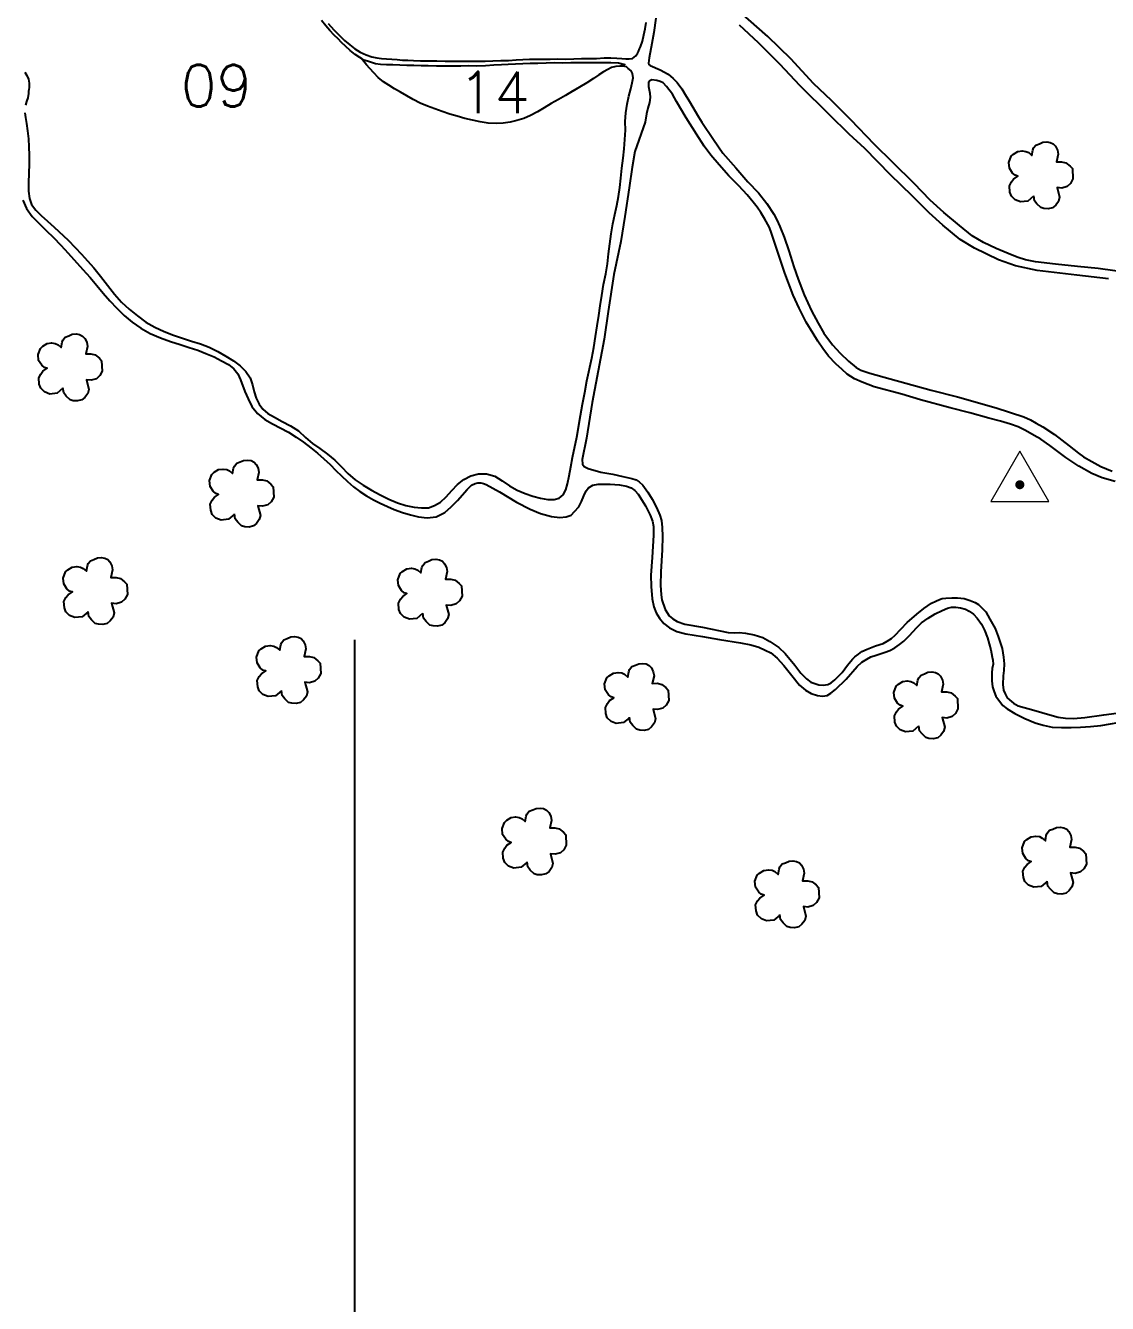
# Model space of a CAD drawing. Extents: x 728902 to 732052, y 7818439 to 7822894.
# Drawn here: x 729446 to 729953, y 7819741 to 7820340 of the extents above; entities that cross this region are included whole.
import ezdxf

# ---------------------------------------------------------------- set-up
doc = ezdxf.new("R2010")
doc.units = 0
doc.header["$MEASUREMENT"] = 0
doc.linetypes.add('CONTINUO', pattern=[0])
doc.layers.add('0114000205', color=1, linetype='Continuous', lineweight=25)
for name, color, linetype in [('0114000205009', 5, 'Continuous'), ('0114000205013', 5, 'Continuous'), ('0114000205014', 5, 'Continuous'), ('0114000205015', 5, 'Continuous'), ('0114000205016', 5, 'Continuous'), ('MALHA', 8, 'Continuous'), ('MATO', 3, 'Continuous'), ('TEXTO', 7, 'Continuous'), ('TEXTO_NUN_TAL', 7, 'Continuous')]:
    doc.layers.add(name, color=color, linetype=linetype)
doc.styles.add('Simplex', font='simplex.shx')

msp = doc.modelspace()

# ---------------------------------------------------------------- linework, layer by layer
at = {"layer": '0114000205'}
for points in [[(729962.89, 7820223.92), (729948.43, 7820225.89), (729938.77, 7820226.9), (729928.37, 7820227.91), (729919.05, 7820229.06), (729914.36, 7820229.95), (729910.86, 7820231.11), (729908.17, 7820232.19), (729900.64, 7820235.32), (729894.6, 7820238.19), (729889.28, 7820241.31), (729883.46, 7820246.16), (729876.01, 7820252.19), (729869.63, 7820257.97), (729862.22, 7820265.72), (729852.19, 7820275.63), (729843.54, 7820284.06), (729832.47, 7820295.65), (729823.34, 7820304.64), (729815.02, 7820312.62), (729804.4, 7820324.17), (729793.63, 7820334.6), (729780.66, 7820346.01)], [(729444.34, 7820257.96), (729446.05, 7820254), (729448.62, 7820250.37), (729451.88, 7820247.07), (729455.17, 7820243.83), (729458.63, 7820240.52), (729462.1, 7820236.95), (729465.61, 7820233.18), (729472.49, 7820225.55), (729475.79, 7820221.78), (729478.94, 7820218.06), (729482.02, 7820214.39), (729485.06, 7820210.83), (729488.29, 7820207.34), (729491.8, 7820203.97), (729495.52, 7820200.84), (729499.59, 7820197.94), (729504.03, 7820195.42), (729508.79, 7820193.4), (729513.52, 7820191.7), (729518.05, 7820190.3), (729522.26, 7820188.96), (729526.26, 7820187.61), (729530.15, 7820186.19), (729533.91, 7820184.56), (729537.5, 7820182.76), (729540.71, 7820180.89), (729543.23, 7820178.89), (729545.04, 7820176.55), (729546.26, 7820173.85), (729548.41, 7820168.27), (729549.87, 7820164.89), (729551.58, 7820161.26), (729554.34, 7820157.93), (729557.81, 7820155.24), (729561.39, 7820153.14), (729568.78, 7820149.22), (729572.43, 7820146.98), (729575.9, 7820144.51), (729579.28, 7820141.99), (729582.46, 7820139.42), (729585.47, 7820136.79), (729588.34, 7820134.09), (729590.96, 7820131.33), (729593.67, 7820128.73), (729596.46, 7820126.17), (729599.27, 7820123.65), (729602.35, 7820121.41), (729605.48, 7820119.45), (729608.67, 7820117.61), (729611.85, 7820116.02), (729615.24, 7820114.47), (729618.35, 7820113.05), (729622.23, 7820111.61), (729625.97, 7820110.54), (729629.82, 7820109.64), (729633.81, 7820109.08), (729638, 7820109.6), (729642.14, 7820111.68), (729645.07, 7820114.32), (729648, 7820117.3), (729652.65, 7820122.35), (729654.6, 7820124.42), (729656.38, 7820125.28), (729657.65, 7820125.45), (729658.96, 7820125.45), (729660.21, 7820125.2), (729661.54, 7820124.76), (729667.8, 7820121.24), (729675.8, 7820116.39), (729682.11, 7820113.24), (729686.96, 7820111.11), (729692.11, 7820109.8), (729695.99, 7820109.25), (729698.96, 7820109.61), (729701.28, 7820110.41), (729702.94, 7820112.08), (729704.9, 7820114.28), (729706.27, 7820116.71), (729707.32, 7820119.5), (729708.42, 7820121.82), (729709.51, 7820123.16), (729711.46, 7820124.39), (729714, 7820124.9), (729719.58, 7820124.9), (729723.96, 7820124.61), (729727.33, 7820123.99), (729729.54, 7820123.16), (729731.2, 7820122), (729732.83, 7820120.16), (729736.22, 7820114.75), (729738.39, 7820110.34), (729739.41, 7820107.55), (729739.88, 7820104.98), (729739.99, 7820101.06), (729739.34, 7820090.6), (729738.76, 7820082.18), (729738.83, 7820076.97), (729739.3, 7820071.19), (729740.1, 7820067.43), (729741.15, 7820064.68), (729742.71, 7820062.11), (729744.73, 7820059.68), (729747.38, 7820057.64), (729750.86, 7820055.83), (729755.06, 7820054.71), (729762.85, 7820053.58), (729770.83, 7820052.06), (729780.72, 7820050.53), (729785.65, 7820049.63), (729789.41, 7820048.51), (729792.28, 7820047.17), (729794.92, 7820045.79), (729797.98, 7820043.43), (729801.09, 7820039.99), (729804.82, 7820035.25), (729808.41, 7820030.69), (729811.16, 7820028.3), (729813.91, 7820026.85), (729816.88, 7820025.91), (729819.13, 7820025.62), (729821.34, 7820025.87), (729823.15, 7820026.96), (729825.32, 7820028.69), (729830.27, 7820033.54), (729835.41, 7820039.48), (729837.58, 7820041.43), (729839.94, 7820042.95), (729841.89, 7820043.93), (729844.39, 7820044.73), (729848.59, 7820046.17), (729850.7, 7820047.02), (729853.02, 7820048.25), (729855.3, 7820049.69), (729857.37, 7820051.36), (729859.94, 7820053.97), (729863.24, 7820057.6), (729865.6, 7820059.85), (729868.71, 7820062.05), (729872.01, 7820064.08), (729875.23, 7820065.67), (729877.73, 7820066.79), (729879.65, 7820067.27), (729881.72, 7820067.3), (729883.94, 7820067.02), (729886.15, 7820066.29), (729888, 7820065.46), (729889.92, 7820064.05), (729891.69, 7820062.13), (729893.72, 7820059.34), (729895.17, 7820056.48), (729896.47, 7820052.9), (729898.03, 7820047.29), (729898.69, 7820043.9), (729898.98, 7820042.45), (729899.16, 7820040.53), (729898.73, 7820038.58), (729898.55, 7820036.48), (729898.55, 7820034.05), (729898.55, 7820032.75), (729898.91, 7820029.96), (729899.6, 7820027.64), (729900.43, 7820025.57), (729902.17, 7820023.14), (729903.8, 7820021.22), (729905.83, 7820019.63), (729909.31, 7820017.49), (729914.09, 7820015.07), (729918.81, 7820013.09), (729922.65, 7820011.94), (729926.85, 7820011.1), (729931.31, 7820010.81), (729935.73, 7820010.89), (729940.15, 7820011.03), (729944.82, 7820011.36), (729949.6, 7820011.75), (729962.31, 7820013.96)]]:
    msp.add_lwpolyline(points, dxfattribs=at)
at = {"layer": '0114000205009'}
for points in [[(729445.27, 7820298.91), (729445.59, 7820296.65), (729446.04, 7820293.88), (729446.47, 7820290.5), (729446.87, 7820286.73), (729447.16, 7820282.97), (729447.33, 7820279.03), (729447.25, 7820274.82), (729447, 7820266.18), (729446.94, 7820262.2), (729447.37, 7820258.69), (729448.41, 7820255.88), (729450.31, 7820253.25), (729452.9, 7820250.71), (729455.89, 7820248.14), (729458.95, 7820245.36), (729465.52, 7820239.2), (729468.83, 7820235.78), (729471.74, 7820232.62), (729474.64, 7820229.57), (729477.52, 7820226.24), (729480.68, 7820222.43), (729484.02, 7820218.19), (729487.31, 7820213.98), (729490.57, 7820210.24), (729494.13, 7820206.92), (729498.03, 7820203.7), (729501.97, 7820200.82), (729506.19, 7820198.45), (729510.48, 7820196.5), (729514.91, 7820194.79), (729523.41, 7820191.97), (729527.54, 7820190.66), (729531.66, 7820189.03), (729535.74, 7820187.07), (729539.43, 7820184.87), (729542.98, 7820182.72), (729546.22, 7820180.33), (729548.89, 7820177.66), (729550.83, 7820174.69), (729551.91, 7820171.48), (729552.7, 7820168.14), (729553.68, 7820165.15), (729555.04, 7820162.38), (729556.85, 7820159.98), (729559.16, 7820158.08), (729562.28, 7820156.29), (729565.88, 7820154.29), (729569.84, 7820152.29), (729573.51, 7820149.91), (729576.78, 7820146.78), (729580.05, 7820143.95), (729583.6, 7820141.55), (729587.15, 7820138.96), (729590.53, 7820136.11), (729593.67, 7820133.06), (729596.68, 7820129.84), (729600.12, 7820126.96), (729603.85, 7820124.44), (729607.73, 7820122.1), (729611.74, 7820119.97), (729615.89, 7820117.88), (729619.93, 7820116.16), (729623.91, 7820114.95), (729627.76, 7820114.16), (729631.25, 7820113.74), (729634.47, 7820113.86), (729637.35, 7820114.82), (729640.04, 7820116.5), (729642.7, 7820118.97), (729645.43, 7820121.88), (729648.09, 7820124.66), (729651.07, 7820127.05), (729654.36, 7820128.81), (729657.93, 7820129.8), (729661.74, 7820129.79), (729665.51, 7820128.58), (729669.02, 7820126.39), (729672.48, 7820124.08), (729676.09, 7820122.1), (729679.72, 7820120.51), (729683.39, 7820119.2), (729686.94, 7820118.26), (729690.41, 7820117.69), (729693.38, 7820117.67), (729695.75, 7820118.38), (729697.61, 7820119.89), (729698.8, 7820122.25), (729699.69, 7820125.09), (729700.48, 7820128.77), (729701.23, 7820133), (729702.05, 7820137.34), (729703.96, 7820146.87), (729705.66, 7820157.12), (729706.63, 7820162.42), (729707.75, 7820167.8), (729708.7, 7820173.31), (729711.03, 7820183.87), (729711.92, 7820189), (729712.71, 7820194.06), (729713.55, 7820199.09), (729714.29, 7820203.95), (729715.01, 7820208.51), (729715.68, 7820213.31), (729716.54, 7820218.4), (729717.62, 7820223.39), (729718.36, 7820228.21), (729718.92, 7820232.89), (729719.56, 7820237.51), (729720.16, 7820242.18), (729720.91, 7820246.81), (729721.82, 7820251.26), (729722.75, 7820255.55), (729723.51, 7820259.74), (729724.15, 7820263.88), (729724.61, 7820268.3), (729725.17, 7820272.93), (729725.69, 7820277.6), (729726.13, 7820281.97), (729726.47, 7820286.34), (729726.75, 7820290.73), (729726.68, 7820294.91), (729726.97, 7820298.95), (729727.56, 7820302.88), (729728.42, 7820306.73), (729729.38, 7820310.18), (729730.01, 7820312.92), (729730.4, 7820315.35), (729730.06, 7820317.4), (729729.48, 7820318.53), (729728.11, 7820319.62), (729727.68, 7820320.17), (729727.22, 7820320.45), (729726.49, 7820320.61), (729724.35, 7820320.77), (729722.3, 7820320.65), (729720.26, 7820320.11), (729718.51, 7820319.26), (729716.48, 7820318.04), (729714.31, 7820316.68), (729711.75, 7820314.97), (729708.65, 7820312.96), (729705.31, 7820310.97), (729698.66, 7820307.08), (729695.38, 7820305.18), (729692.03, 7820303.25), (729688.76, 7820301.25), (729685.58, 7820299.32), (729682.36, 7820297.63), (729679.15, 7820296.28), (729675.93, 7820295.27), (729672.73, 7820294.55), (729669.51, 7820294.11), (729666.14, 7820293.9), (729662.46, 7820294.11), (729658.71, 7820294.66), (729655.03, 7820295.44), (729651.43, 7820296.3), (729647.91, 7820297.26), (729644.41, 7820298.31), (729640.93, 7820299.5), (729637.44, 7820300.7), (729634.02, 7820301.96), (729630.62, 7820303.45), (729627.36, 7820305.09), (729624.24, 7820306.8), (729621.31, 7820308.52), (729618.56, 7820310.17), (729615.9, 7820311.8), (729613.32, 7820313.48), (729610.85, 7820315.44), (729608.86, 7820317.56), (729605.39, 7820321.45), (729604.19, 7820322.92), (729603.02, 7820324.42), (729602.27, 7820324.75), (729600.12, 7820326.24), (729597.77, 7820328.11), (729595.49, 7820330.14), (729593.76, 7820331.81), (729592.08, 7820333.51), (729590.22, 7820335.33), (729588.26, 7820337.44), (729586.29, 7820339.73), (729584.23, 7820342.18)], [(729445.25, 7820318.02), (729446.21, 7820316.36), (729446.88, 7820314.68), (729447.2, 7820312.83), (729447.18, 7820310.91), (729447.03, 7820309.68), (729446.98, 7820309.1), (729446.92, 7820307.9), (729446.61, 7820306), (729446.05, 7820304.23), (729445.54, 7820302.5)]]:
    msp.add_lwpolyline(points, dxfattribs=at)
at = {"layer": '0114000205013'}
msp.add_lwpolyline([(729587.39, 7820340.71), (729590.12, 7820337.71), (729592.72, 7820335.08), (729595.08, 7820332.76), (729597.54, 7820330.75), (729600, 7820328.96), (729602.5, 7820327.36), (729605.2, 7820326.04), (729607.88, 7820325.13), (729610.24, 7820324.68), (729612.51, 7820324.37), (729614.82, 7820324.19), (729617.3, 7820324.01), (729619.79, 7820323.87), (729622.3, 7820323.64), (729624.72, 7820323.54), (729627.39, 7820323.42), (729630.7, 7820323.32), (729634.49, 7820323.32), (729638.41, 7820323.2), (729642.32, 7820323.07), (729646.21, 7820323.1), (729650.01, 7820323.11), (729653.73, 7820323.06), (729657.4, 7820323.13), (729660.99, 7820323.11), (729664.7, 7820323.19), (729668.42, 7820323.36), (729672.01, 7820323.48), (729675.5, 7820323.67), (729678.71, 7820323.87), (729681.78, 7820324.01), (729684.81, 7820324.02), (729688.05, 7820323.98), (729691.52, 7820324.04), (729695.17, 7820324.12), (729698.78, 7820324.09), (729702.53, 7820324.16), (729706.2, 7820324.29), (729709.69, 7820324.35), (729713.25, 7820324.42), (729716.8, 7820324.61), (729719.94, 7820324.7), (729722.71, 7820324.57), (729725.07, 7820324.43), (729727.05, 7820324.18), (729728.57, 7820324.19), (729730.16, 7820324.43), (729731.63, 7820325.63), (729732.01, 7820326.1), (729732.41, 7820326.74), (729732.92, 7820327.61), (729733.36, 7820328.96), (729733.93, 7820329.84), (729734.82, 7820332.51), (729735.48, 7820335.37), (729736.01, 7820338.3), (729736.45, 7820341.29)], dxfattribs=at)
at = {"layer": '0114000205014'}
msp.add_lwpolyline([(729723.55, 7820322.28), (729726.45, 7820321.59), (729724.35, 7820320.77), (729722.3, 7820320.65), (729720.26, 7820320.11), (729718.51, 7820319.26), (729716.48, 7820318.04), (729714.31, 7820316.68), (729711.75, 7820314.97), (729708.65, 7820312.96), (729705.31, 7820310.97), (729701.96, 7820309.01), (729698.66, 7820307.08), (729695.38, 7820305.18), (729692.03, 7820303.25), (729688.76, 7820301.25), (729685.58, 7820299.32), (729682.36, 7820297.63), (729679.15, 7820296.28), (729675.93, 7820295.27), (729672.73, 7820294.55), (729669.51, 7820294.11), (729666.14, 7820293.9), (729662.46, 7820294.11), (729658.71, 7820294.66), (729655.03, 7820295.44), (729651.43, 7820296.3), (729647.91, 7820297.26), (729644.41, 7820298.31), (729640.93, 7820299.5), (729637.44, 7820300.7), (729634.02, 7820301.96), (729630.62, 7820303.45), (729627.36, 7820305.09), (729624.24, 7820306.8), (729621.31, 7820308.52), (729618.56, 7820310.17), (729615.9, 7820311.8), (729613.32, 7820313.48), (729610.85, 7820315.44), (729608.86, 7820317.56), (729606.99, 7820319.66), (729605.39, 7820321.45), (729604.19, 7820322.92), (729603.02, 7820324.42), (729604.2, 7820323.79), (729605.86, 7820323.27), (729609.61, 7820322.06), (729611.96, 7820321.77), (729614.77, 7820321.61), (729617.78, 7820321.5), (729620.97, 7820321.35), (729624.33, 7820321.25), (729627.63, 7820321.19), (729630.99, 7820321.13), (729634.37, 7820321.04), (729638.22, 7820320.86), (729642.2, 7820320.84), (729646.11, 7820320.91), (729649.65, 7820320.98), (729653.28, 7820321), (729657.11, 7820320.94), (729661.15, 7820321.09), (729665.06, 7820321.36), (729668.63, 7820321.61), (729671.88, 7820321.75), (729675.25, 7820321.91), (729678.71, 7820322.04), (729682.14, 7820322.2), (729685.77, 7820322.24), (729689.62, 7820322.25), (729693.48, 7820322.43), (729697.34, 7820322.4), (729701.18, 7820322.47), (729704.82, 7820322.5), (729708.52, 7820322.51), (729712.26, 7820322.47), (729716.04, 7820322.49), (729719.97, 7820322.5)], close=True, dxfattribs=at)
at = {"layer": '0114000205015'}
for points in [[(729741.02, 7820343.26), (729740.11, 7820336.52), (729739.16, 7820331.39), (729737.87, 7820324.69), (729737.68, 7820322.19), (729737.84, 7820321.47), (729738.4, 7820321.06), (729743.14, 7820318.97), (729746.79, 7820316.99), (729749.25, 7820314.94), (729751.03, 7820313.05), (729753.19, 7820310.13), (729754.86, 7820307.56), (729756.76, 7820304.25), (729761.12, 7820297.02), (729762.57, 7820294.5), (729768.05, 7820286.34), (729772.44, 7820279.95), (729778.51, 7820273.14), (729784.22, 7820266.58), (729789.14, 7820261.38), (729793.13, 7820256.42), (729796.3, 7820251.45), (729797.84, 7820248.72), (729799.16, 7820245.65), (729801.14, 7820240.59), (729803.36, 7820234.18), (729805.77, 7820226.72), (729807.8, 7820221.01), (729810.62, 7820213.56), (729813.99, 7820206.17), (729817.09, 7820200.29), (729819.88, 7820195.63), (729823.87, 7820190.12), (729827.39, 7820186.32), (729831.33, 7820182.48), (729834.93, 7820179.54), (729837.22, 7820178.29), (729841.32, 7820176.87), (729850.96, 7820174.23), (729858.22, 7820172.2), (729870.14, 7820168.96), (729882.45, 7820165.77), (729900.67, 7820160.67), (729913.64, 7820156.37), (729916.75, 7820155), (729919.4, 7820153.49), (729922.42, 7820151.72), (729927.91, 7820148.12), (729934.8, 7820142.79), (729939.25, 7820139.4), (729941.58, 7820137.75), (729945.46, 7820135.54), (729949.71, 7820133.25), (729954.91, 7820130.97)], [(729953.24, 7820221.14), (729938.45, 7820222.8), (729919.78, 7820224.97), (729909.6, 7820227.16), (729901.65, 7820230), (729890.42, 7820235.46), (729883.71, 7820239.52), (729875.59, 7820246.19), (729869.23, 7820252.02), (729861.26, 7820260.03), (729851.03, 7820269.84), (729839.08, 7820282.17), (729831.72, 7820288.95), (729822.43, 7820298.02), (729808.71, 7820311.48), (729799.11, 7820321.64), (729789.25, 7820331.69), (729780.31, 7820339.92)]]:
    msp.add_lwpolyline(points, dxfattribs=at)
at = {"layer": '0114000205016'}
msp.add_lwpolyline([(729956.36, 7820126.11), (729950.26, 7820127.89), (729945.51, 7820129.87), (729939.43, 7820133.26), (729933.33, 7820137.45), (729925.79, 7820142.99), (729921.49, 7820145.93), (729918.45, 7820147.67), (729914.33, 7820149.98), (729910.87, 7820151.73), (729907.35, 7820153.06), (729902.7, 7820154.35), (729897.24, 7820155.82), (729888.28, 7820158.27), (729879.03, 7820160.65), (729865.14, 7820164.47), (729856.41, 7820166.99), (729843.45, 7820170.5), (729837.75, 7820172.7), (729834.11, 7820174.27), (729830.75, 7820176.41), (729828.4, 7820178.65), (729825.42, 7820181.31), (729821.99, 7820184.92), (729819.35, 7820188.46), (729816.94, 7820191.89), (729814.77, 7820195.42), (729811.47, 7820200.82), (729808.32, 7820207.3), (729805.45, 7820213.52), (729801.53, 7820223.79), (729798.3, 7820233.63), (729794.98, 7820243.47), (729794.13, 7820245.45), (729792.14, 7820249.02), (729790.32, 7820252.13), (729788.57, 7820254.68), (729786.75, 7820256.99), (729783.84, 7820260.45), (729780.02, 7820264.67), (729775.3, 7820269.32), (729770.75, 7820274.5), (729766.89, 7820279.03), (729763.71, 7820283.33), (729760.1, 7820288.86), (729755.3, 7820296.61), (729750.75, 7820304.23), (729748.85, 7820307.57), (729746.12, 7820311.2), (729744.41, 7820312.95), (729743.05, 7820313.65), (729741.56, 7820314.09), (729739.14, 7820314.32), (729738.22, 7820313.93), (729737.55, 7820313.15), (729737.62, 7820311.29), (729738.22, 7820308.05), (729738.32, 7820306.01), (729738.04, 7820303.79), (729737.37, 7820301.05), (729736.66, 7820298.36), (729736, 7820294.56), (729731.15, 7820280.81), (729729.91, 7820273.38), (729728.47, 7820263.74), (729726.55, 7820250.37), (729724.68, 7820238.67), (729721.41, 7820223.14), (729718.64, 7820205.86), (729716.83, 7820192.87), (729711.13, 7820163.17), (729708.48, 7820146.51), (729706.56, 7820136.39), (729706.61, 7820134.3), (729707.4, 7820133.12), (729709.32, 7820132.27), (729715.3, 7820130.58), (729720.89, 7820129.51), (729725.57, 7820128.55), (729729.75, 7820127.53), (729731.9, 7820126.86), (729733.31, 7820126.01), (729734.89, 7820124.37), (729737.37, 7820121.22), (729739.29, 7820117.89), (729741.39, 7820113.98), (729742.97, 7820110.31), (729743.76, 7820107.83), (729743.98, 7820104.56), (729744.15, 7820100.38), (729744.04, 7820094.05), (729743.37, 7820083.88), (729743.31, 7820077.62), (729743.48, 7820072.99), (729743.82, 7820070.73), (729745.4, 7820066.14), (729747.32, 7820063.27), (729748.96, 7820061.86), (729750.99, 7820060.56), (729754.6, 7820059.32), (729762.95, 7820057.96), (729775.03, 7820055.43), (729777.74, 7820055.2), (729780.17, 7820055.43), (729783.1, 7820055.14), (729787.22, 7820054.3), (729791.15, 7820053.04), (729794.53, 7820051.24), (729798.65, 7820048.36), (729801.7, 7820045.48), (729806.28, 7820040.05), (729809.04, 7820036.33), (729811.7, 7820033.62), (729813.78, 7820032.1), (729817.4, 7820030.8), (729819.43, 7820030.69), (729821.63, 7820031.08), (729823.21, 7820031.81), (729825.01, 7820033.22), (729828.34, 7820036.72), (729830.88, 7820040.1), (729833.2, 7820042.92), (729834.37, 7820043.99), (729836, 7820045.31), (729837.59, 7820046.42), (729840.09, 7820047.6), (729844.08, 7820049.12), (729847.58, 7820050.23), (729849.45, 7820051.27), (729851.53, 7820052.62), (729853.23, 7820054.08), (729855.9, 7820056.95), (729858.85, 7820060.04), (729863.43, 7820063.92), (729866.77, 7820066.6), (729870.3, 7820069.06), (729872.35, 7820070.14), (729873.98, 7820070.87), (729875.23, 7820071.28), (729876.93, 7820071.49), (729879.87, 7820071.59), (729882.52, 7820071.6), (729885.61, 7820071.29), (729888.48, 7820070.45), (729890.7, 7820069.52), (729892.26, 7820068.58), (729893.89, 7820067.02), (729895.7, 7820065.08), (729897.67, 7820061.69), (729900.06, 7820057.22), (729901.61, 7820053.56), (729903.38, 7820047.95), (729904.07, 7820043.88), (729904.31, 7820040.63), (729904.21, 7820037.54), (729903.9, 7820035.12), (729903.68, 7820030.97), (729904.03, 7820028.44), (729904.86, 7820026.61), (729905.83, 7820024.84), (729906.81, 7820023.77), (729908.75, 7820022.31), (729910.97, 7820020.99), (729918.21, 7820019.02), (729925.72, 7820016.79), (729929.71, 7820015.69), (729933.04, 7820015.2), (729936.85, 7820015.13), (729942.12, 7820015.51), (729951.14, 7820016.76), (729959.41, 7820017.9)], dxfattribs=at)
at = {"layer": 'MALHA'}
msp.add_lwpolyline([(729600, 7818940.12), (729600, 7820051.91)], dxfattribs=at)
at = {"layer": 'MATO', "linetype": 'CONTINUO'}
for points in [[(729918.11, 7820259.83, 0), (729915.4, 7820257.55, 0), (729911.95, 7820257.16, 0), (729909.5, 7820258.11, 0), (729907.76, 7820259.82, 0), (729907.04, 7820261.78, 0), (729906.84, 7820264.68, 0), (729907.78, 7820266.51, 0), (729908.77, 7820267.86, 0), (729910.75, 7820269.2, 0), (729909.49, 7820269.61, 0), (729908.25, 7820270.64, 0), (729906.78, 7820272.94, 0), (729906.52, 7820275.69, 0), (729907.58, 7820278.55, 0), (729908.69, 7820279.57, 0), (729910.71, 7820280.81, 0), (729912.83, 7820281.1, 0), (729914.53, 7820280.85, 0), (729915.87, 7820280.23, 0), (729917.35, 7820278.92, 0), (729917.79, 7820281.43, 0), (729918.16, 7820282.43, 0), (729919.26, 7820283.82, 0), (729920.9, 7820284.42, 0), (729922.5, 7820285.13, 0), (729924.3, 7820285.3, 0), (729925.99, 7820285.05, 0), (729927.38, 7820284.33, 0), (729928.4, 7820283.22, 0), (729929.3, 7820281.44, 0), (729929.65, 7820279.47, 0), (729928.83, 7820275.96, 0), (729931.3, 7820276, 0), (729933.33, 7820275.51, 0), (729935.25, 7820273.98, 0), (729936.32, 7820272.77, 0), (729936.61, 7820267.93, 0), (729935.42, 7820265.76, 0), (729933.85, 7820264.32, 0), (729931.36, 7820263.66, 0), (729929.19, 7820263.85, 0), (729930.35, 7820259.33, 0), (729929.82, 7820257.4, 0), (729928.51, 7820255.56, 0), (729927.07, 7820254.42, 0), (729925.03, 7820253.91, 0), (729923, 7820254.04, 0), (729921.48, 7820254.47, 0), (729919.74, 7820256.18, 0), (729918.56, 7820257.72, 0), (729918.19, 7820260.06, 0)], [(729463.03, 7820169.81, 0), (729460.32, 7820167.53, 0), (729456.87, 7820167.14, 0), (729454.42, 7820168.09, 0), (729452.68, 7820169.8, 0), (729451.96, 7820171.76, 0), (729451.76, 7820174.66, 0), (729452.7, 7820176.49, 0), (729453.69, 7820177.84, 0), (729455.67, 7820179.18, 0), (729454.41, 7820179.59, 0), (729453.17, 7820180.61, 0), (729451.7, 7820182.92, 0), (729451.44, 7820185.67, 0), (729452.5, 7820188.53, 0), (729453.61, 7820189.55, 0), (729455.63, 7820190.79, 0), (729457.75, 7820191.07, 0), (729459.45, 7820190.83, 0), (729460.79, 7820190.21, 0), (729462.27, 7820188.9, 0), (729462.71, 7820191.41, 0), (729463.08, 7820192.41, 0), (729464.18, 7820193.8, 0), (729465.82, 7820194.4, 0), (729467.42, 7820195.11, 0), (729469.22, 7820195.28, 0), (729470.91, 7820195.03, 0), (729472.3, 7820194.3, 0), (729473.32, 7820193.2, 0), (729474.22, 7820191.42, 0), (729474.57, 7820189.45, 0), (729473.75, 7820185.94, 0), (729476.22, 7820185.97, 0), (729478.25, 7820185.49, 0), (729480.17, 7820183.96, 0), (729481.24, 7820182.75, 0), (729481.53, 7820177.91, 0), (729480.34, 7820175.74, 0), (729478.77, 7820174.3, 0), (729476.28, 7820173.64, 0), (729474.11, 7820173.83, 0), (729475.27, 7820169.31, 0), (729474.74, 7820167.38, 0), (729473.43, 7820165.54, 0), (729471.99, 7820164.4, 0), (729469.95, 7820163.89, 0), (729467.92, 7820164.02, 0), (729466.4, 7820164.45, 0), (729464.66, 7820166.16, 0), (729463.48, 7820167.7, 0), (729463.11, 7820170.04, 0)], [(729543.42, 7820110.73, 0), (729540.71, 7820108.46, 0), (729537.27, 7820108.06, 0), (729534.81, 7820109.01, 0), (729533.07, 7820110.72, 0), (729532.35, 7820112.68, 0), (729532.16, 7820115.58, 0), (729533.1, 7820117.41, 0), (729534.09, 7820118.76, 0), (729536.07, 7820120.11, 0), (729534.81, 7820120.51, 0), (729533.56, 7820121.54, 0), (729532.1, 7820123.84, 0), (729531.83, 7820126.59, 0), (729532.89, 7820129.45, 0), (729534, 7820130.48, 0), (729536.02, 7820131.71, 0), (729538.15, 7820132, 0), (729539.85, 7820131.75, 0), (729541.19, 7820131.13, 0), (729542.66, 7820129.82, 0), (729543.1, 7820132.33, 0), (729543.48, 7820133.33, 0), (729544.58, 7820134.72, 0), (729546.22, 7820135.33, 0), (729547.81, 7820136.03, 0), (729549.61, 7820136.2, 0), (729551.31, 7820135.96, 0), (729552.69, 7820135.23, 0), (729553.72, 7820134.12, 0), (729554.61, 7820132.35, 0), (729554.97, 7820130.37, 0), (729554.15, 7820126.86, 0), (729556.61, 7820126.9, 0), (729558.65, 7820126.41, 0), (729560.57, 7820124.89, 0), (729561.63, 7820123.67, 0), (729561.92, 7820118.83, 0), (729560.74, 7820116.66, 0), (729559.16, 7820115.22, 0), (729556.68, 7820114.56, 0), (729554.5, 7820114.75, 0), (729555.66, 7820110.23, 0), (729555.13, 7820108.3, 0), (729553.83, 7820106.46, 0), (729552.39, 7820105.32, 0), (729550.34, 7820104.82, 0), (729548.32, 7820104.94, 0), (729546.8, 7820105.37, 0), (729545.06, 7820107.08, 0), (729543.87, 7820108.62, 0), (729543.51, 7820110.96, 0)], [(729474.85, 7820065.05, 0), (729472.14, 7820062.77, 0), (729468.7, 7820062.37, 0), (729466.24, 7820063.33, 0), (729464.5, 7820065.04, 0), (729463.78, 7820067, 0), (729463.58, 7820069.89, 0), (729464.52, 7820071.72, 0), (729465.51, 7820073.07, 0), (729467.5, 7820074.42, 0), (729466.23, 7820074.82, 0), (729464.99, 7820075.85, 0), (729463.53, 7820078.16, 0), (729463.26, 7820080.9, 0), (729464.32, 7820083.76, 0), (729465.43, 7820084.79, 0), (729467.45, 7820086.03, 0), (729469.58, 7820086.31, 0), (729471.28, 7820086.07, 0), (729472.62, 7820085.45, 0), (729474.09, 7820084.13, 0), (729474.53, 7820086.64, 0), (729474.91, 7820087.65, 0), (729476.01, 7820089.04, 0), (729477.64, 7820089.64, 0), (729479.24, 7820090.35, 0), (729481.04, 7820090.51, 0), (729482.74, 7820090.27, 0), (729484.12, 7820089.54, 0), (729485.14, 7820088.43, 0), (729486.04, 7820086.66, 0), (729486.39, 7820084.69, 0), (729485.58, 7820081.17, 0), (729488.04, 7820081.21, 0), (729490.08, 7820080.72, 0), (729492, 7820079.2, 0), (729493.06, 7820077.98, 0), (729493.35, 7820073.14, 0), (729492.16, 7820070.98, 0), (729490.59, 7820069.53, 0), (729488.11, 7820068.87, 0), (729485.93, 7820069.06, 0), (729487.09, 7820064.54, 0), (729486.56, 7820062.62, 0), (729485.25, 7820060.78, 0), (729483.82, 7820059.63, 0), (729481.77, 7820059.13, 0), (729479.75, 7820059.25, 0), (729478.23, 7820059.68, 0), (729476.48, 7820061.39, 0), (729475.3, 7820062.94, 0), (729474.94, 7820065.28, 0)], [(729631.7, 7820064.26, 0), (729628.99, 7820061.98, 0), (729625.54, 7820061.58, 0), (729623.09, 7820062.54, 0), (729621.35, 7820064.25, 0), (729620.63, 7820066.21, 0), (729620.43, 7820069.11, 0), (729621.37, 7820070.93, 0), (729622.36, 7820072.29, 0), (729624.35, 7820073.63, 0), (729623.08, 7820074.03, 0), (729621.84, 7820075.06, 0), (729620.37, 7820077.37, 0), (729620.11, 7820080.12, 0), (729621.17, 7820082.98, 0), (729622.28, 7820084, 0), (729624.3, 7820085.24, 0), (729626.43, 7820085.52, 0), (729628.12, 7820085.28, 0), (729629.47, 7820084.66, 0), (729630.94, 7820083.34, 0), (729631.38, 7820085.85, 0), (729631.76, 7820086.86, 0), (729632.85, 7820088.25, 0), (729634.49, 7820088.85, 0), (729636.09, 7820089.56, 0), (729637.89, 7820089.72, 0), (729639.59, 7820089.48, 0), (729640.97, 7820088.75, 0), (729641.99, 7820087.64, 0), (729642.89, 7820085.87, 0), (729643.24, 7820083.9, 0), (729642.43, 7820080.38, 0), (729644.89, 7820080.42, 0), (729646.93, 7820079.93, 0), (729648.85, 7820078.41, 0), (729649.91, 7820077.19, 0), (729650.2, 7820072.35, 0), (729649.01, 7820070.19, 0), (729647.44, 7820068.75, 0), (729644.95, 7820068.08, 0), (729642.78, 7820068.27, 0), (729643.94, 7820063.75, 0), (729643.41, 7820061.83, 0), (729642.1, 7820059.99, 0), (729640.66, 7820058.84, 0), (729638.62, 7820058.34, 0), (729636.59, 7820058.46, 0), (729635.07, 7820058.9, 0), (729633.33, 7820060.61, 0), (729632.15, 7820062.15, 0), (729631.78, 7820064.49, 0)], [(729565.49, 7820028.02, 0), (729562.78, 7820025.75, 0), (729559.34, 7820025.35, 0), (729556.88, 7820026.3, 0), (729555.14, 7820028.01, 0), (729554.42, 7820029.98, 0), (729554.22, 7820032.87, 0), (729555.16, 7820034.7, 0), (729556.15, 7820036.05, 0), (729558.14, 7820037.4, 0), (729556.88, 7820037.8, 0), (729555.63, 7820038.83, 0), (729554.17, 7820041.13, 0), (729553.9, 7820043.88, 0), (729554.96, 7820046.74, 0), (729556.07, 7820047.77, 0), (729558.09, 7820049, 0), (729560.22, 7820049.29, 0), (729561.92, 7820049.04, 0), (729563.26, 7820048.42, 0), (729564.73, 7820047.11, 0), (729565.17, 7820049.62, 0), (729565.55, 7820050.62, 0), (729566.65, 7820052.02, 0), (729568.28, 7820052.62, 0), (729569.88, 7820053.33, 0), (729571.68, 7820053.49, 0), (729573.38, 7820053.25, 0), (729574.76, 7820052.52, 0), (729575.79, 7820051.41, 0), (729576.68, 7820049.64, 0), (729577.03, 7820047.66, 0), (729576.22, 7820044.15, 0), (729578.68, 7820044.19, 0), (729580.72, 7820043.7, 0), (729582.64, 7820042.18, 0), (729583.7, 7820040.96, 0), (729583.99, 7820036.12, 0), (729582.8, 7820033.95, 0), (729581.23, 7820032.51, 0), (729578.75, 7820031.85, 0), (729576.57, 7820032.04, 0), (729577.73, 7820027.52, 0), (729577.2, 7820025.59, 0), (729575.89, 7820023.76, 0), (729574.46, 7820022.61, 0), (729572.41, 7820022.11, 0), (729570.39, 7820022.23, 0), (729568.87, 7820022.66, 0), (729567.12, 7820024.37, 0), (729565.94, 7820025.92, 0), (729565.58, 7820028.26, 0)], [(729728.65, 7820015.42, 0), (729725.94, 7820013.14, 0), (729722.49, 7820012.75, 0), (729720.03, 7820013.7, 0), (729718.29, 7820015.41, 0), (729717.57, 7820017.37, 0), (729717.38, 7820020.27, 0), (729718.32, 7820022.1, 0), (729719.31, 7820023.45, 0), (729721.29, 7820024.79, 0), (729720.03, 7820025.2, 0), (729718.79, 7820026.22, 0), (729717.32, 7820028.53, 0), (729717.06, 7820031.28, 0), (729718.11, 7820034.14, 0), (729719.22, 7820035.16, 0), (729721.25, 7820036.4, 0), (729723.37, 7820036.68, 0), (729725.07, 7820036.44, 0), (729726.41, 7820035.82, 0), (729727.89, 7820034.51, 0), (729728.33, 7820037.02, 0), (729728.7, 7820038.02, 0), (729729.8, 7820039.41, 0), (729731.44, 7820040.01, 0), (729733.04, 7820040.72, 0), (729734.83, 7820040.89, 0), (729736.53, 7820040.64, 0), (729737.91, 7820039.91, 0), (729738.94, 7820038.81, 0), (729739.84, 7820037.03, 0), (729740.19, 7820035.06, 0), (729739.37, 7820031.55, 0), (729741.83, 7820031.58, 0), (729743.87, 7820031.09, 0), (729745.79, 7820029.57, 0), (729746.86, 7820028.36, 0), (729747.15, 7820023.52, 0), (729745.96, 7820021.35, 0), (729744.38, 7820019.91, 0), (729741.9, 7820019.24, 0), (729739.73, 7820019.44, 0), (729740.89, 7820014.92, 0), (729740.36, 7820012.99, 0), (729739.05, 7820011.15, 0), (729737.61, 7820010.01, 0), (729735.57, 7820009.5, 0), (729733.54, 7820009.63, 0), (729732.02, 7820010.06, 0), (729730.28, 7820011.77, 0), (729729.09, 7820013.31, 0), (729728.73, 7820015.65, 0)], [(729864.21, 7820011.48, 0), (729861.5, 7820009.21, 0), (729858.06, 7820008.81, 0), (729855.6, 7820009.76, 0), (729853.86, 7820011.47, 0), (729853.14, 7820013.43, 0), (729852.95, 7820016.33, 0), (729853.89, 7820018.16, 0), (729854.88, 7820019.51, 0), (729856.86, 7820020.86, 0), (729855.6, 7820021.26, 0), (729854.35, 7820022.29, 0), (729852.89, 7820024.59, 0), (729852.62, 7820027.34, 0), (729853.68, 7820030.2, 0), (729854.79, 7820031.22, 0), (729856.81, 7820032.46, 0), (729858.94, 7820032.75, 0), (729860.64, 7820032.5, 0), (729861.98, 7820031.88, 0), (729863.45, 7820030.57, 0), (729863.89, 7820033.08, 0), (729864.27, 7820034.08, 0), (729865.37, 7820035.47, 0), (729867.01, 7820036.07, 0), (729868.6, 7820036.78, 0), (729870.4, 7820036.95, 0), (729872.1, 7820036.71, 0), (729873.48, 7820035.98, 0), (729874.51, 7820034.87, 0), (729875.4, 7820033.1, 0), (729875.76, 7820031.12, 0), (729874.94, 7820027.61, 0), (729877.4, 7820027.65, 0), (729879.44, 7820027.16, 0), (729881.36, 7820025.63, 0), (729882.42, 7820024.42, 0), (729882.71, 7820019.58, 0), (729881.53, 7820017.41, 0), (729879.95, 7820015.97, 0), (729877.47, 7820015.31, 0), (729875.29, 7820015.5, 0), (729876.46, 7820010.98, 0), (729875.92, 7820009.05, 0), (729874.62, 7820007.21, 0), (729873.18, 7820006.07, 0), (729871.13, 7820005.57, 0), (729869.11, 7820005.69, 0), (729867.59, 7820006.12, 0), (729865.85, 7820007.83, 0), (729864.66, 7820009.37, 0), (729864.3, 7820011.71, 0)], [(729680.57, 7819947.68, 0), (729677.86, 7819945.4, 0), (729674.41, 7819945, 0), (729671.96, 7819945.96, 0), (729670.21, 7819947.67, 0), (729669.49, 7819949.63, 0), (729669.3, 7819952.53, 0), (729670.24, 7819954.35, 0), (729671.23, 7819955.71, 0), (729673.21, 7819957.05, 0), (729671.95, 7819957.45, 0), (729670.71, 7819958.48, 0), (729669.24, 7819960.79, 0), (729668.98, 7819963.54, 0), (729670.03, 7819966.4, 0), (729671.14, 7819967.42, 0), (729673.17, 7819968.66, 0), (729675.29, 7819968.94, 0), (729676.99, 7819968.7, 0), (729678.33, 7819968.08, 0), (729679.81, 7819966.76, 0), (729680.25, 7819969.27, 0), (729680.62, 7819970.28, 0), (729681.72, 7819971.67, 0), (729683.36, 7819972.27, 0), (729684.96, 7819972.98, 0), (729686.75, 7819973.14, 0), (729688.45, 7819972.9, 0), (729689.83, 7819972.17, 0), (729690.86, 7819971.06, 0), (729691.76, 7819969.29, 0), (729692.11, 7819967.32, 0), (729691.29, 7819963.8, 0), (729693.76, 7819963.84, 0), (729695.79, 7819963.35, 0), (729697.71, 7819961.83, 0), (729698.78, 7819960.61, 0), (729699.07, 7819955.77, 0), (729697.88, 7819953.61, 0), (729696.3, 7819952.16, 0), (729693.82, 7819951.5, 0), (729691.65, 7819951.69, 0), (729692.81, 7819947.17, 0), (729692.28, 7819945.25, 0), (729690.97, 7819943.41, 0), (729689.53, 7819942.26, 0), (729687.49, 7819941.76, 0), (729685.46, 7819941.88, 0), (729683.94, 7819942.32, 0), (729682.2, 7819944.03, 0), (729681.01, 7819945.57, 0), (729680.65, 7819947.91, 0)], [(729924.44, 7819938.69, 0), (729921.73, 7819936.42, 0), (729918.28, 7819936.02, 0), (729915.83, 7819936.97, 0), (729914.09, 7819938.68, 0), (729913.37, 7819940.65, 0), (729913.17, 7819943.54, 0), (729914.11, 7819945.37, 0), (729915.1, 7819946.72, 0), (729917.08, 7819948.07, 0), (729915.82, 7819948.47, 0), (729914.58, 7819949.5, 0), (729913.11, 7819951.8, 0), (729912.85, 7819954.55, 0), (729913.91, 7819957.41, 0), (729915.02, 7819958.44, 0), (729917.04, 7819959.67, 0), (729919.16, 7819959.96, 0), (729920.86, 7819959.72, 0), (729922.2, 7819959.09, 0), (729923.68, 7819957.78, 0), (729924.12, 7819960.29, 0), (729924.49, 7819961.29, 0), (729925.59, 7819962.69, 0), (729927.23, 7819963.29, 0), (729928.83, 7819964, 0), (729930.63, 7819964.16, 0), (729932.32, 7819963.92, 0), (729933.71, 7819963.19, 0), (729934.73, 7819962.08, 0), (729935.63, 7819960.31, 0), (729935.98, 7819958.34, 0), (729935.16, 7819954.82, 0), (729937.63, 7819954.86, 0), (729939.66, 7819954.37, 0), (729941.58, 7819952.85, 0), (729942.65, 7819951.63, 0), (729942.94, 7819946.79, 0), (729941.75, 7819944.62, 0), (729940.18, 7819943.18, 0), (729937.69, 7819942.52, 0), (729935.52, 7819942.71, 0), (729936.68, 7819938.19, 0), (729936.15, 7819936.26, 0), (729934.84, 7819934.43, 0), (729933.4, 7819933.28, 0), (729931.36, 7819932.78, 0), (729929.33, 7819932.9, 0), (729927.81, 7819933.33, 0), (729926.07, 7819935.04, 0), (729924.89, 7819936.59, 0), (729924.52, 7819938.93, 0)], [(729799.12, 7819922.94, 0), (729796.41, 7819920.66, 0), (729792.96, 7819920.27, 0), (729790.51, 7819921.22, 0), (729788.76, 7819922.93, 0), (729788.04, 7819924.89, 0), (729787.85, 7819927.79, 0), (729788.79, 7819929.62, 0), (729789.78, 7819930.97, 0), (729791.76, 7819932.31, 0), (729790.5, 7819932.72, 0), (729789.26, 7819933.74, 0), (729787.79, 7819936.05, 0), (729787.53, 7819938.8, 0), (729788.58, 7819941.66, 0), (729789.69, 7819942.68, 0), (729791.72, 7819943.92, 0), (729793.84, 7819944.2, 0), (729795.54, 7819943.96, 0), (729796.88, 7819943.34, 0), (729798.36, 7819942.03, 0), (729798.8, 7819944.54, 0), (729799.17, 7819945.54, 0), (729800.27, 7819946.93, 0), (729801.91, 7819947.53, 0), (729803.51, 7819948.24, 0), (729805.3, 7819948.41, 0), (729807, 7819948.16, 0), (729808.39, 7819947.43, 0), (729809.41, 7819946.33, 0), (729810.31, 7819944.55, 0), (729810.66, 7819942.58, 0), (729809.84, 7819939.07, 0), (729812.31, 7819939.1, 0), (729814.34, 7819938.61, 0), (729816.26, 7819937.09, 0), (729817.33, 7819935.88, 0), (729817.62, 7819931.04, 0), (729816.43, 7819928.87, 0), (729814.85, 7819927.43, 0), (729812.37, 7819926.76, 0), (729810.2, 7819926.96, 0), (729811.36, 7819922.44, 0), (729810.83, 7819920.51, 0), (729809.52, 7819918.67, 0), (729808.08, 7819917.53, 0), (729806.04, 7819917.02, 0), (729804.01, 7819917.15, 0), (729802.49, 7819917.58, 0), (729800.75, 7819919.29, 0), (729799.56, 7819920.83, 0), (729799.2, 7819923.17, 0)]]:
    msp.add_polyline3d(points, dxfattribs=at)
at = {"layer": 'TEXTO', "lineweight": 9, "flags": 128}
msp.add_lwpolyline([(729898.14, 7820116.79), (729925.26, 7820116.79), (729911.7, 7820140.28)], close=True, dxfattribs=at)
at = {"layer": 'TEXTO', "lineweight": 9, "const_width": 2.12, "flags": 128}
msp.add_lwpolyline([(729910.64, 7820124.62, -1), (729912.76, 7820124.62, -1)], format="xyb", close=True, dxfattribs=at)

# ---------------------------------------------------------------- texts
at = {"layer": 'TEXTO_NUN_TAL', "linetype": 'Continuous', "style": 'Simplex'}
for s, p in [('09', (729518.4, 7820301.86)), ('14', (729648.55, 7820298.68))]:
    msp.add_text(s, height=19.5, dxfattribs=at).set_placement(p)

doc.saveas('drawing.dxf')
